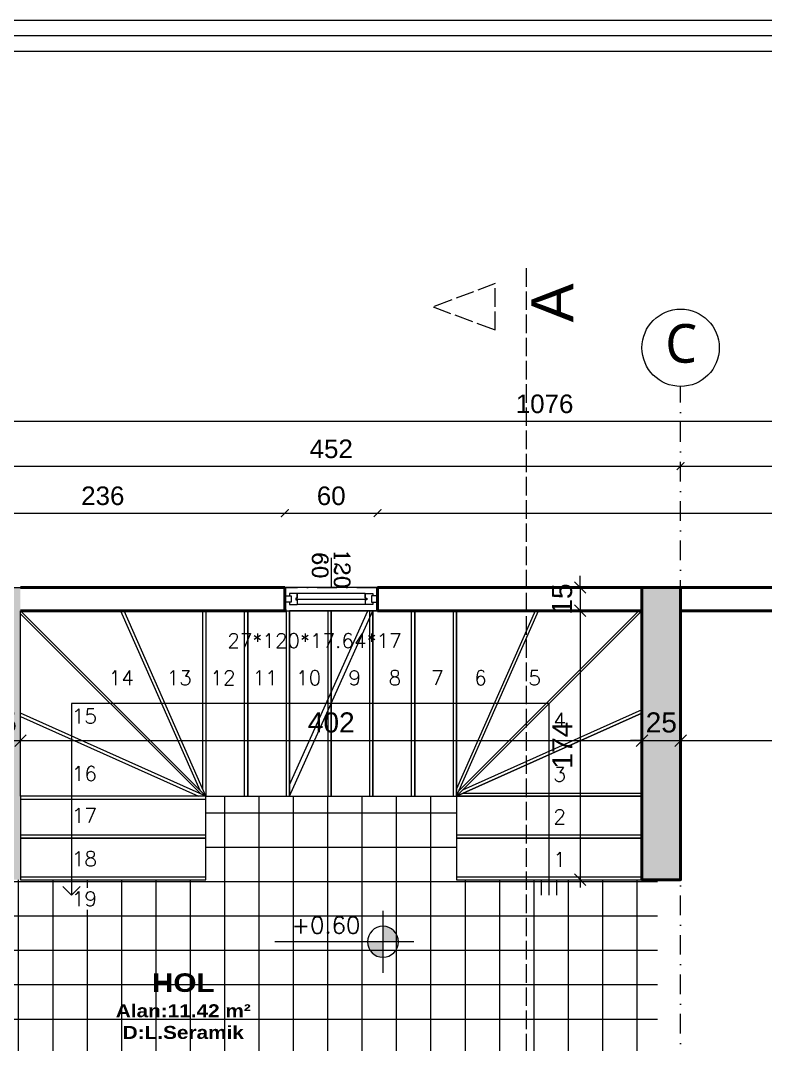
# Model space of a CAD drawing. Header units: millimetres. Extents: x 14753 to 45183, y 5640 to 19518.
# Drawn here: x 20187 to 20669, y 18850 to 19513 of the extents above; entities that cross this region are included whole.
import ezdxf

# ---------------------------------------------------------------- set-up
doc = ezdxf.new("R2010")
doc.units = ezdxf.units.MM
doc.linetypes.add('ACAD_ISO02W100', pattern=[15, 12, -3])
doc.linetypes.add('DASHDOT', pattern=[25.4, 12.7, -6.35, 0, -6.35])
for name, color, linetype, lineweight in [('CERCEVE', 66, 'Continuous', 0), ('Duvar', 1, 'Continuous', 50), ('GORUNUS_6_TWA', 69, 'Continuous', 9), ('k aks', 44, 'DASHDOT', 18), ('k dis olcu', 43, 'Continuous', 18), ('k ic olcu', 254, 'Continuous', 18), ('k kolon', 1, 'Continuous', 53), ('k kot', 31, 'Continuous', 20), ('k pencere', 4, 'Continuous', 25), ('k tarama', 252, 'Continuous', 9), ('k ıslak mekan tarama', 252, 'Continuous', 9), ('kesiklii çizgi', 244, 'ACAD_ISO02W100', 5), ('Kolon', 30, 'Continuous', 50)]:
    doc.layers.add(name, color=color, linetype=linetype, lineweight=lineweight)
for name, color, linetype in [('merdivenn', 20, 'Continuous'), ('Standart', 7, 'Continuous'), ('YAzı', 7, 'Continuous')]:
    doc.layers.add(name, color=color, linetype=linetype)
doc.styles.add('MtXpl_Segoe_UI', font='segoeui.ttf')
doc.styles.add('OLCU', font='romans.shx')
doc.styles.get("Standard").update_dxf_attribs({"font": 'arial.ttf'})
doc.styles.add('TCOMPLEX', font='complex.shx')
doc.styles.add('Vaziyet Yazı', font='bgothm.ttf', dxfattribs={"height": 25})
doc.dimstyles.new('icolcu', dxfattribs={"dimtxt": 13, "dimasz": 7.5, "dimexe": 5, "dimexo": 5, "dimgap": 5, "dimtad": 1, "dimdec": 0, "dimtxsty": 'Standard', "dimblk": 'OBLIQUE', "dimcen": 2.5, "dimdle": 5, "dimclrd": 256, "dimclre": 256, "dimclrt": 256, "dimadec": 4, "dimazin": 0, "dimtfac": 1, "dimtdec": 0, "dimtix": 1, "dimtmove": 2, "dimatfit": 3, "dimldrblk": 'OBLIQUE', "dimfxl": 1, "dimarcsym": 0})
doc.dimstyles.new('icölcü', dxfattribs={"dimtxt": 12, "dimasz": 5, "dimexe": 1.25, "dimexo": 0.625, "dimgap": 5, "dimtad": 1, "dimdec": 0, "dimtxsty": 'Standard', "dimblk": 'ARCHTICK', "dimcen": -10, "dimse1": 1, "dimse2": 1, "dimadec": 0, "dimazin": 0, "dimtfac": 1, "dimtdec": 0, "dimtix": 1, "dimtmove": 0, "dimatfit": 3, "dimldrblk": 'ARCHTICK', "dimfxl": 1, "dimarcsym": 0})

# ---------------------------------------------------------------- blocks, each defined once
blk = doc.blocks.new('60-120')
at = {"layer": 'GORUNUS_6_TWA', "color": 2, "linetype": 'Continuous', "ltscale": 0.02}
for p, q in [((374289.58, 4546016.34), (374289.58, 4545997.16)), ((374266.58, 4545989.66), (374312.58, 4545989.66)), ((374311.58, 4545993.16), (374267.58, 4545993.16)), ((374311.58, 4545986.16), (374267.58, 4545986.16))]:
    blk.add_line(p, q, dxfattribs=at)
blk.add_lwpolyline([(374319.58, 4545997.16), (374259.58, 4545997.16), (374259.58, 4545982.16), (374319.58, 4545982.16)], close=True, dxfattribs=at)
for points in [[(374259.58, 4545991.66), (374263.58, 4545991.66), (374263.58, 4545987.66), (374259.58, 4545987.66), (374259.58, 4545991.66)], [(374267.58, 4545993.16), (374262.58, 4545993.16), (374262.58, 4545991.66)], [(374262.58, 4545987.66), (374262.58, 4545986.16), (374267.58, 4545986.16), (374267.58, 4545986.16)], [(374267.58, 4545990.16), (374267.58, 4545993.16), (374267.58, 4545993.16), (374267.58, 4545990.16), (374266.58, 4545990.16), (374266.58, 4545989.16), (374267.58, 4545989.16), (374267.58, 4545986.16)], [(374311.58, 4545993.16), (374316.58, 4545993.16), (374316.58, 4545991.66)], [(374311.58, 4545990.16), (374311.58, 4545993.16), (374311.58, 4545993.16), (374311.58, 4545990.16), (374312.58, 4545990.16), (374312.58, 4545989.16), (374311.58, 4545989.16), (374311.58, 4545986.16)], [(374316.58, 4545987.66), (374316.58, 4545986.16), (374311.58, 4545986.16), (374311.58, 4545986.16)], [(374319.58, 4545991.66), (374315.58, 4545991.66), (374315.58, 4545987.66), (374319.58, 4545987.66), (374319.58, 4545991.66)]]:
    blk.add_lwpolyline(points, dxfattribs=at)
at = {"layer": 'GORUNUS_6_TWA', "color": 2, "linetype": 'Continuous', "ltscale": 0.02, "style": 'TCOMPLEX'}
for s, p in [('60', (374277.47, 4546019.94)), ('120', (374291.65, 4546022.08))]:
    blk.add_text(s, height=10, rotation=270, dxfattribs=at).set_placement(p)
blk = doc.blocks.new('AKS-KOLON')
at = {"layer": 'k tarama'}
h = blk.add_hatch(dxfattribs=at)
h.set_pattern_fill('ANSI33', color=256, scale=1.5)
h.set_pattern_definition([(45, (-7754.55, -1210.899), (-6.73519209, 6.73519209), []), (45, (-7747.815, -1210.899), (-6.73519209, 6.73519209), [4.7625, -2.38125])])
h.paths.add_polyline_path([(376943.55, 4551394.22), (376918.55, 4551394.22), (376918.55, 4551205.22), (376943.55, 4551205.22)])
h.paths.add_polyline_path([(376516.55, 4551394.22), (376491.55, 4551394.22), (376491.55, 4551205.22), (376516.55, 4551205.22)])
h.paths.add_polyline_path([(376352.55, 4551394.22), (376317.55, 4551394.22), (376317.55, 4551334.22), (376352.55, 4551334.22)])
h.paths.add_polyline_path([(376377.55, 4550775.22), (376317.55, 4550775.22), (376317.55, 4550740.22), (376377.55, 4550740.22)])
h.paths.add_polyline_path([(376943.55, 4550800.22), (376908.55, 4550800.22), (376908.55, 4550740.22), (376943.55, 4550740.22)])
h.paths.add_polyline_path([(377393.55, 4550800.22), (377358.55, 4550800.22), (377358.55, 4550740.22), (377393.55, 4550740.22)])
at = {"layer": 'Duvar'}
blk.add_lwpolyline([(376918.55, 4551394.22), (376943.55, 4551394.22), (376943.55, 4551205.22)], dxfattribs=at)
at = {"layer": 'k aks'}
for p, q in [((376943.55, 4550391.82), (376943.55, 4551524.22)), ((376147.55, 4551394.22), (377609.55, 4551394.22))]:
    blk.add_line(p, q, dxfattribs=at)
at = {"layer": 'k aks', "linetype": 'Continuous'}
blk.add_circle((376943.55, 4551549.22), 25, dxfattribs=at)
at = {"layer": 'Kolon'}
blk.add_lwpolyline([(376918.55, 4551394.22), (376943.55, 4551394.22), (376943.55, 4551205.22), (376918.55, 4551205.22)], close=True, dxfattribs=at)
at = {"layer": 'k aks', "style": 'MtXpl_Segoe_UI'}
blk.add_text('C', height=25, dxfattribs=at).set_placement((376933.62, 4551539.56))
blk = doc.blocks.new('KESİT')
at = {"layer": 'kesiklii çizgi', "color": 3}
for p, q in [((381060, 4552610), (381060, 4551290)), ((381040, 4552600), (381000, 4552585)), ((381000, 4552585), (381040, 4552570))]:
    blk.add_line(p, q, dxfattribs=at)
blk.add_lwpolyline([(381040, 4552570), (381040, 4552600)], dxfattribs=at)
blk.add_text('A', height=27, rotation=90, dxfattribs=at).set_placement((381090.5, 4552575))
blk = doc.blocks.new('_ArchTick')
at = {"color": 0, "linetype": 'ByBlock', "const_width": 0.15}
blk.add_lwpolyline([(-0.5, -0.5), (0.5, 0.5)], dxfattribs=at)
blk = doc.blocks.new('*D380')
at = {"layer": 'Defpoints', "color": 0, "transparency": 16777216}
for p in [(19988.09, 19253.54), (21064.09, 19253.54), (21064.09, 19253.54)]:
    blk.add_point(p, dxfattribs=at)
at = {"layer": 'k dis olcu', "color": 0, "lineweight": -2, "transparency": 16777216}
blk.add_line((19988.09, 19253.54), (21064.09, 19253.54), dxfattribs=at)
at = {"layer": 'k dis olcu', "color": 0, "lineweight": -2, "transparency": 16777216, "xscale": 5, "yscale": 5, "zscale": 5, "rotation": 180}
blk.add_blockref('_ArchTick', (19988.09, 19253.54), dxfattribs=at)
at = {"layer": 'k dis olcu', "color": 0, "lineweight": -2, "transparency": 16777216, "xscale": 5, "yscale": 5, "zscale": 5}
blk.add_blockref('_ArchTick', (21064.09, 19253.54), dxfattribs=at)
at = {"layer": 'k dis olcu', "color": 0, "transparency": 16777216, "insert": (20526.09, 19264.67), "char_height": 12, "attachment_point": 5}
blk.add_mtext('1076', dxfattribs=at)
blk = doc.blocks.new('*D382')
at = {"layer": 'Defpoints', "color": 0, "transparency": 16777216}
for p in [(20162.09, 19224.46), (20614.09, 19224.46), (20614.09, 19224.46)]:
    blk.add_point(p, dxfattribs=at)
at = {"layer": 'k dis olcu', "color": 0, "lineweight": -2, "transparency": 16777216}
blk.add_line((20162.09, 19224.46), (20614.09, 19224.46), dxfattribs=at)
at = {"layer": 'k dis olcu', "color": 0, "lineweight": -2, "transparency": 16777216, "xscale": 5, "yscale": 5, "zscale": 5, "rotation": 180}
blk.add_blockref('_ArchTick', (20162.09, 19224.46), dxfattribs=at)
at = {"layer": 'k dis olcu', "color": 0, "lineweight": -2, "transparency": 16777216, "xscale": 5, "yscale": 5, "zscale": 5}
blk.add_blockref('_ArchTick', (20614.09, 19224.46), dxfattribs=at)
at = {"layer": 'k dis olcu', "color": 0, "transparency": 16777216, "insert": (20388.09, 19235.58), "char_height": 12, "attachment_point": 5}
blk.add_mtext('452', dxfattribs=at)
blk = doc.blocks.new('*D383')
at = {"layer": 'Defpoints', "color": 0, "transparency": 16777216}
for p in [(20614.09, 19224.46), (21064.09, 19224.46), (21064.09, 19224.46)]:
    blk.add_point(p, dxfattribs=at)
at = {"layer": 'k dis olcu', "color": 0, "lineweight": -2, "transparency": 16777216}
blk.add_line((20614.09, 19224.46), (21064.09, 19224.46), dxfattribs=at)
at = {"layer": 'k dis olcu', "color": 0, "lineweight": -2, "transparency": 16777216, "xscale": 5, "yscale": 5, "zscale": 5, "rotation": 180}
blk.add_blockref('_ArchTick', (20614.09, 19224.46), dxfattribs=at)
at = {"layer": 'k dis olcu', "color": 0, "lineweight": -2, "transparency": 16777216, "xscale": 5, "yscale": 5, "zscale": 5}
blk.add_blockref('_ArchTick', (21064.09, 19224.46), dxfattribs=at)
at = {"layer": 'k dis olcu', "color": 0, "transparency": 16777216, "insert": (20839.09, 19235.58), "char_height": 12, "attachment_point": 5}
blk.add_mtext('450', dxfattribs=at)
blk = doc.blocks.new('*D386')
at = {"layer": 'Defpoints', "color": 0, "transparency": 16777216}
for p in [(20358.09, 19194.08), (20122.59, 19146.01), (20358.09, 19146.01)]:
    blk.add_point(p, dxfattribs=at)
at = {"layer": 'k dis olcu', "color": 0, "lineweight": -2, "transparency": 16777216}
blk.add_line((20122.59, 19194.08), (20358.09, 19194.08), dxfattribs=at)
at = {"layer": 'k dis olcu', "color": 0, "lineweight": -2, "transparency": 16777216, "xscale": 5, "yscale": 5, "zscale": 5, "rotation": 180}
blk.add_blockref('_ArchTick', (20122.59, 19194.08), dxfattribs=at)
at = {"layer": 'k dis olcu', "color": 0, "lineweight": -2, "transparency": 16777216, "xscale": 5, "yscale": 5, "zscale": 5}
blk.add_blockref('_ArchTick', (20358.09, 19194.08), dxfattribs=at)
at = {"layer": 'k dis olcu', "color": 0, "transparency": 16777216, "insert": (20240.34, 19205.22), "char_height": 12, "attachment_point": 5}
blk.add_mtext('236', dxfattribs=at)
blk = doc.blocks.new('*D387')
at = {"layer": 'Defpoints', "color": 0, "transparency": 16777216}
for p in [(20418.09, 19194.08), (20358.09, 19146.01), (20418.09, 19146.01)]:
    blk.add_point(p, dxfattribs=at)
at = {"layer": 'k dis olcu', "color": 0, "lineweight": -2, "transparency": 16777216}
blk.add_line((20358.09, 19194.08), (20418.09, 19194.08), dxfattribs=at)
at = {"layer": 'k dis olcu', "color": 0, "lineweight": -2, "transparency": 16777216, "xscale": 5, "yscale": 5, "zscale": 5, "rotation": 180}
blk.add_blockref('_ArchTick', (20358.09, 19194.08), dxfattribs=at)
at = {"layer": 'k dis olcu', "color": 0, "lineweight": -2, "transparency": 16777216, "xscale": 5, "yscale": 5, "zscale": 5}
blk.add_blockref('_ArchTick', (20418.09, 19194.08), dxfattribs=at)
at = {"layer": 'k dis olcu', "color": 0, "transparency": 16777216, "insert": (20388.09, 19205.21), "char_height": 12, "attachment_point": 5}
blk.add_mtext('60', dxfattribs=at)
blk = doc.blocks.new('*D388')
at = {"layer": 'Defpoints', "color": 0, "transparency": 16777216}
for p in [(21064.09, 19194.08), (20418.09, 19146.01), (21064.09, 19146.01)]:
    blk.add_point(p, dxfattribs=at)
at = {"layer": 'k dis olcu', "color": 0, "lineweight": -2, "transparency": 16777216}
blk.add_line((20418.09, 19194.08), (21064.09, 19194.08), dxfattribs=at)
at = {"layer": 'k dis olcu', "color": 0, "lineweight": -2, "transparency": 16777216, "xscale": 5, "yscale": 5, "zscale": 5, "rotation": 180}
blk.add_blockref('_ArchTick', (20418.09, 19194.08), dxfattribs=at)
at = {"layer": 'k dis olcu', "color": 0, "lineweight": -2, "transparency": 16777216, "xscale": 5, "yscale": 5, "zscale": 5}
blk.add_blockref('_ArchTick', (21064.09, 19194.08), dxfattribs=at)
at = {"layer": 'k dis olcu', "color": 0, "transparency": 16777216, "insert": (20741.09, 19205.21), "char_height": 12, "attachment_point": 5}
blk.add_mtext('646', dxfattribs=at)
blk = doc.blocks.new('_Oblique')
at = {"color": 0, "linetype": 'ByBlock', "lineweight": -2}
blk.add_line((-0.5, -0.5), (0.5, 0.5), dxfattribs=at)
blk = doc.blocks.new('*D311')
at = {"layer": 'Defpoints', "color": 0, "transparency": 16777216}
for p in [(20162.09, 19047.01), (20187.09, 19047.01), (20187.09, 19047.01)]:
    blk.add_point(p, dxfattribs=at)
at = {"layer": 'k ic olcu', "lineweight": -2, "transparency": 16777216}
for p, q in [((20162.09, 19047.01), (20154.59, 19047.01)), ((20162.09, 19047.01), (20187.09, 19047.01)), ((20187.09, 19047.01), (20194.59, 19047.01))]:
    blk.add_line(p, q, dxfattribs=at)
at = {"layer": 'k ic olcu', "lineweight": -2, "transparency": 16777216, "xscale": 7.5, "yscale": 7.5, "zscale": 7.5}
blk.add_blockref('_Oblique', (20162.09, 19047.01), dxfattribs=at)
at = {"layer": 'k ic olcu', "lineweight": -2, "transparency": 16777216, "xscale": 7.5, "yscale": 7.5, "zscale": 7.5, "rotation": 180}
blk.add_blockref('_Oblique', (20187.09, 19047.01), dxfattribs=at)
at = {"layer": 'k ic olcu', "transparency": 16777216, "insert": (20174.59, 19058.65), "char_height": 13, "attachment_point": 5}
blk.add_mtext('25', dxfattribs=at)
blk = doc.blocks.new('*D312')
at = {"layer": 'Defpoints', "color": 0, "transparency": 16777216}
for p in [(20187.09, 19047.01), (20589.09, 19047.01), (20589.09, 19047.01)]:
    blk.add_point(p, dxfattribs=at)
at = {"layer": 'k ic olcu', "lineweight": -2, "transparency": 16777216}
blk.add_line((20182.09, 19047.01), (20594.09, 19047.01), dxfattribs=at)
at = {"layer": 'k ic olcu', "lineweight": -2, "transparency": 16777216, "xscale": 7.5, "yscale": 7.5, "zscale": 7.5, "rotation": 180}
blk.add_blockref('_Oblique', (20187.09, 19047.01), dxfattribs=at)
at = {"layer": 'k ic olcu', "lineweight": -2, "transparency": 16777216, "xscale": 7.5, "yscale": 7.5, "zscale": 7.5}
blk.add_blockref('_Oblique', (20589.09, 19047.01), dxfattribs=at)
at = {"layer": 'k ic olcu', "transparency": 16777216, "insert": (20388.09, 19058.65), "char_height": 13, "attachment_point": 5}
blk.add_mtext('402', dxfattribs=at)
blk = doc.blocks.new('*D313')
at = {"layer": 'Defpoints', "color": 0, "transparency": 16777216}
for p in [(20589.09, 19047.01), (20614.09, 19047.01), (20614.09, 19047.01)]:
    blk.add_point(p, dxfattribs=at)
at = {"layer": 'k ic olcu', "lineweight": -2, "transparency": 16777216}
for p, q in [((20589.09, 19047.01), (20581.59, 19047.01)), ((20589.09, 19047.01), (20614.09, 19047.01)), ((20614.09, 19047.01), (20621.59, 19047.01))]:
    blk.add_line(p, q, dxfattribs=at)
at = {"layer": 'k ic olcu', "lineweight": -2, "transparency": 16777216, "xscale": 7.5, "yscale": 7.5, "zscale": 7.5}
blk.add_blockref('_Oblique', (20589.09, 19047.01), dxfattribs=at)
at = {"layer": 'k ic olcu', "lineweight": -2, "transparency": 16777216, "xscale": 7.5, "yscale": 7.5, "zscale": 7.5, "rotation": 180}
blk.add_blockref('_Oblique', (20614.09, 19047.01), dxfattribs=at)
at = {"layer": 'k ic olcu', "transparency": 16777216, "insert": (20601.59, 19058.65), "char_height": 13, "attachment_point": 5}
blk.add_mtext('25', dxfattribs=at)
blk = doc.blocks.new('*D314')
at = {"layer": 'Defpoints', "color": 0, "transparency": 16777216}
for p in [(20614.09, 19047.01), (21049.09, 19047.01), (21049.09, 19047.01)]:
    blk.add_point(p, dxfattribs=at)
at = {"layer": 'k ic olcu', "lineweight": -2, "transparency": 16777216}
blk.add_line((20609.09, 19047.01), (21054.09, 19047.01), dxfattribs=at)
at = {"layer": 'k ic olcu', "lineweight": -2, "transparency": 16777216, "xscale": 7.5, "yscale": 7.5, "zscale": 7.5, "rotation": 180}
blk.add_blockref('_Oblique', (20614.09, 19047.01), dxfattribs=at)
at = {"layer": 'k ic olcu', "lineweight": -2, "transparency": 16777216, "xscale": 7.5, "yscale": 7.5, "zscale": 7.5}
blk.add_blockref('_Oblique', (21049.09, 19047.01), dxfattribs=at)
at = {"layer": 'k ic olcu', "transparency": 16777216, "insert": (20831.59, 19058.65), "char_height": 13, "attachment_point": 5}
blk.add_mtext('435', dxfattribs=at)
blk = doc.blocks.new('*D329')
at = {"layer": 'Defpoints', "color": 0, "transparency": 16777216}
for p in [(20549.09, 19146.01), (20549.09, 19131.01), (20549.09, 19131.01)]:
    blk.add_point(p, dxfattribs=at)
at = {"layer": 'k ic olcu', "lineweight": -2, "transparency": 16777216}
for p, q in [((20549.09, 19146.01), (20549.09, 19153.51)), ((20549.09, 19146.01), (20549.09, 19131.01)), ((20554.09, 19146.01), (20554.09, 19146.01)), ((20549.09, 19131.01), (20549.09, 19123.51)), ((20554.09, 19131.01), (20554.09, 19131.01))]:
    blk.add_line(p, q, dxfattribs=at)
at = {"layer": 'k ic olcu', "lineweight": -2, "transparency": 16777216, "xscale": 7.5, "yscale": 7.5, "zscale": 7.5}
for p, rotation in [((20549.09, 19146.01), 270), ((20549.09, 19131.01), 90)]:
    blk.add_blockref('_Oblique', p, dxfattribs=dict(at, rotation=rotation))
at = {"layer": 'k ic olcu', "transparency": 16777216, "insert": (20537.45, 19138.51), "char_height": 13, "attachment_point": 5, "rotation": 90}
blk.add_mtext('15', dxfattribs=at)
blk = doc.blocks.new('*D330')
at = {"layer": 'Defpoints', "color": 0, "transparency": 16777216}
for p in [(20549.09, 19131.01), (20549.09, 18957.01), (20549.09, 18957.01)]:
    blk.add_point(p, dxfattribs=at)
at = {"layer": 'k ic olcu', "lineweight": -2, "transparency": 16777216}
for p, q in [((20549.09, 19136.01), (20549.09, 18952.01)), ((20554.09, 19131.01), (20554.09, 19131.01)), ((20554.09, 18957.01), (20554.09, 18957.01))]:
    blk.add_line(p, q, dxfattribs=at)
at = {"layer": 'k ic olcu', "lineweight": -2, "transparency": 16777216, "xscale": 7.5, "yscale": 7.5, "zscale": 7.5}
for p, rotation in [((20549.09, 19131.01), 90), ((20549.09, 18957.01), 270)]:
    blk.add_blockref('_Oblique', p, dxfattribs=dict(at, rotation=rotation))
at = {"layer": 'k ic olcu', "transparency": 16777216, "insert": (20537.57, 19044.01), "char_height": 13, "attachment_point": 5, "rotation": 90}
blk.add_mtext('174', dxfattribs=at)
blk = doc.blocks.new('dfssdfaswerfawef')
at = {"layer": 'k kot'}
h = blk.add_hatch(color=256, dxfattribs=at)
h.dxf.hatch_style = 1
h.paths.add_polyline_path([(9693.94, 3364.49, 0.414214), (9683.94, 3354.49), (9693.94, 3354.49)])
h.paths.add_polyline_path([(9693.94, 3354.49), (9693.94, 3344.49, 0.414214), (9703.94, 3354.49)])
for p, q in [((9693.94, 3374.49), (9693.94, 3334.49)), ((9673.94, 3354.49), (9763.94, 3354.49))]:
    blk.add_line(p, q, dxfattribs=at)
blk.add_circle((9693.94, 3354.49), 10, dxfattribs=at)

msp = doc.modelspace()

# ---------------------------------------------------------------- hatches: boundary and pattern name
at = {"layer": 'k ıslak mekan tarama'}
h = msp.add_hatch(dxfattribs=at)
h.set_pattern_fill('NET', color=256, scale=7)
h.set_pattern_definition([(0, (-362284.125, -4533257.538), (0, 22.225), []), (90, (-362284.125, -4533257.538), (-22.225, 1e-15), [])])
h.paths.add_polyline_path([(20012.87, 18985.85), (20012.87, 19023.95), (20031.16, 19023.95), (20031.16, 18985.85)])
h.paths.add_polyline_path([(20569.93, 18745.34), (20569.93, 18707.24), (20551.64, 18707.24), (20551.64, 18745.34)], flags=17)
h.paths.add_polyline_path([(20220.69, 18937.54), (20238.94, 18937.54), (20238.94, 18951.74), (20220.69, 18951.74)], flags=16)
edge = h.paths.add_edge_path()
edge.add_arc((20003.09, 18937.01), 90, -90, 0, ccw=False)
edge.add_line((20003.09, 18847.01), (20003.09, 18842.01))
edge.add_line((20003.09, 18842.01), (20003.09, 18837.01))
edge.add_arc((20007.99, 18802.2), 35.15, -3.05404, 98.01107, ccw=False)
edge.add_line((20043.09, 18800.33), (20043.09, 18797.01))
edge.add_line((20043.09, 18797.01), (20003.09, 18797.01))
edge.add_line((20003.09, 18797.01), (20003.09, 18792.01))
edge.add_line((20003.09, 18792.01), (20003.09, 18777.01))
edge.add_line((20003.09, 18777.01), (20599.09, 18777.01))
edge.add_line((20599.09, 18777.01), (20599.09, 18957.01))
edge.add_line((20599.09, 18957.01), (20589.09, 18957.01))
edge.add_line((20589.09, 18957.01), (20469.09, 18957.01))
edge.add_line((20469.09, 18957.01), (20469.09, 18984.01))
edge.add_line((20469.09, 18984.01), (20469.09, 19011.01))
edge.add_line((20469.09, 19011.01), (20442.09, 19011.01))
edge.add_line((20442.09, 19011.01), (20415.09, 19011.01))
edge.add_line((20415.09, 19011.01), (20388.09, 19011.01))
edge.add_line((20388.09, 19011.01), (20361.09, 19011.01))
edge.add_line((20361.09, 19011.01), (20334.09, 19011.01))
edge.add_line((20334.09, 19011.01), (20307.09, 19011.01))
edge.add_line((20307.09, 19011.01), (20307.09, 18984.01))
edge.add_line((20307.09, 18984.01), (20307.09, 18957.01))
edge.add_line((20307.09, 18957.01), (20187.09, 18957.01))
edge.add_line((20187.09, 18957.01), (20003.09, 18957.01))
edge.add_line((20003.09, 18957.01), (20003.09, 18937.01))
edge.add_line((20003.09, 18937.01), (20093.09, 18937.01))
edge = h.paths.add_edge_path()
edge.add_line((20584.09, 18552.01), (20589.09, 18552.01))
edge.add_line((20589.09, 18552.01), (20589.09, 18767.01))
edge.add_line((20589.09, 18767.01), (20574.09, 18767.01))
edge.add_line((20574.09, 18767.01), (20574.09, 18687.01))
edge.add_arc((20574.09, 18767.01), 80, 180, 270, ccw=False)
edge.add_line((20494.09, 18767.01), (20489.09, 18767.01))
edge.add_line((20489.09, 18767.01), (20474.09, 18767.01))
edge.add_line((20474.09, 18767.01), (20474.09, 18707.01))
edge.add_line((20474.09, 18707.01), (20414.09, 18707.01))
edge.add_line((20414.09, 18707.01), (20414.09, 18707.01))
edge.add_line((20414.09, 18707.01), (20410.09, 18707.01))
edge.add_line((20410.09, 18707.01), (20410.09, 18706.01))
edge.add_arc((20409.09, 18706.01), 1, -89.99998, 0.00002, ccw=False)
edge.add_line((20409.09, 18705.01), (20402.59, 18705.01))
edge.add_line((20402.59, 18705.01), (20402.59, 18707.01))
edge.add_line((20402.59, 18707.01), (20349.09, 18707.01))
edge.add_line((20349.09, 18707.01), (20063.09, 18707.01))
edge.add_line((20063.09, 18707.01), (20063.09, 18567.01))
edge.add_line((20063.09, 18567.01), (20073.09, 18567.01))
edge.add_line((20073.09, 18567.01), (20073.09, 18567.01))
edge.add_line((20073.09, 18567.01), (20077.38, 18567.01))
edge.add_line((20077.38, 18567.01), (20077.38, 18569.58))
edge.add_arc((20079.09, 18569.58), 1.71, 90, 180, ccw=False)
edge.add_line((20079.09, 18571.29), (20127.09, 18571.29))
edge.add_arc((20127.09, 18569.58), 1.71, 0, 90, ccw=False)
edge.add_line((20128.81, 18569.58), (20128.81, 18567.01))
edge.add_line((20128.81, 18567.01), (20133.09, 18567.01))
edge.add_line((20133.09, 18567.01), (20133.09, 18567.01))
edge.add_line((20133.09, 18567.01), (20133.09, 18507.01))
edge.add_line((20133.09, 18507.01), (20147.59, 18507.01))
edge.add_line((20147.59, 18507.01), (20152.59, 18507.01))
edge.add_line((20152.59, 18507.01), (20227.59, 18507.01))
edge.add_line((20227.59, 18507.01), (20227.59, 18500.51))
edge.add_line((20227.59, 18500.51), (20302.59, 18500.51))
edge.add_line((20302.59, 18500.51), (20302.59, 18501.51))
edge.add_line((20302.59, 18501.51), (20305.59, 18501.51))
edge.add_line((20305.59, 18501.51), (20307.59, 18500.51))
edge.add_line((20307.59, 18500.51), (20307.59, 18507.01))
edge.add_line((20307.59, 18507.01), (20584.09, 18507.01))
edge.add_line((20584.09, 18507.01), (20584.09, 18552.01))

# ---------------------------------------------------------------- linework, layer by layer
at = {"layer": 'CERCEVE'}
for points in [[(19717.42, 17567.61), (21457.89, 17567.61), (21457.89, 19512.61), (19717.42, 19512.61)], [(19727.42, 17577.61), (21447.89, 17577.61), (21447.89, 19502.61), (19727.42, 19502.61)], [(19737.42, 17587.61), (21437.89, 17587.61), (21437.89, 19492.61), (19737.42, 19492.61)]]:
    msp.add_lwpolyline(points, close=True, dxfattribs=at)
at = {"layer": 'Duvar'}
for p, q in [((20358.09, 19146.01), (20358.09, 19131.01)), ((20418.09, 19131.01), (20418.09, 19146.01))]:
    msp.add_line(p, q, dxfattribs=at)
for points in [[(20187.09, 19146.01), (20358.09, 19146.01)], [(20418.09, 19146.01), (20589.09, 19146.01)], [(20614.09, 19146.01), (21004.09, 19146.01)], [(20187.09, 19131.01), (20359.09, 19131.01)], [(20418.09, 19131.01), (20589.09, 19131.01)], [(20614.09, 19131.01), (21004.09, 19131.01)]]:
    msp.add_lwpolyline(points, dxfattribs=at)
at = {"layer": 'merdivenn', "lineweight": 20, "ltscale": 0.3, "transparency": 33554595}
for p, q in [((20307.09, 19011.01), (20187.09, 19131.01)), ((20303.67, 19012.54), (20187.09, 19129.01)), ((20251.85, 19131.01), (20303.07, 19015.03)), ((20307.09, 19011.01), (20254.1, 19131.01)), ((20305.09, 19015.54), (20305.09, 19131.01)), ((20332.09, 19011.01), (20332.09, 19131.01)), ((20359.09, 19011.01), (20359.09, 19131.01)), ((20361.09, 19011.01), (20415.09, 19131.01)), ((20361.09, 19018.32), (20411.8, 19131.01)), ((20413.09, 19011.01), (20413.09, 19131.01)), ((20440.09, 19011.01), (20440.09, 19131.01)), ((20467.09, 19011.01), (20467.09, 19131.01)), ((20520.12, 19131.37), (20469.09, 19015.83)), ((20469.09, 19011.01), (20589.09, 19131.01)), ((20469.09, 19011.01), (20522.09, 19131.01)), ((20470.67, 19014.59), (20587.09, 19131.01)), ((20307.09, 19011.01), (20187.09, 19064.73)), ((20187.09, 19062.54), (20302.2, 19011.01)), ((20469.09, 19011.01), (20589.09, 19064.73)), ((20589.09, 19064.73), (20469.09, 19011.01)), ((20589.09, 19066.92), (20473.06, 19014.98)), ((20473.56, 19013.01), (20589.09, 19013.01)), ((20307.09, 19009.01), (20187.09, 19009.01)), ((20187.09, 18986.01), (20307.09, 18986.01)), ((20469.09, 18986.01), (20589.09, 18986.01)), ((20187.09, 18959.01), (20307.09, 18959.01)), ((20469.09, 18959.01), (20589.09, 18959.01)), ((20220.09, 18947.01), (20214.44, 18952.67)), ((20220.09, 18947.01), (20225.75, 18952.67))]:
    msp.add_line(p, q, dxfattribs=at)
at = {"layer": 'merdivenn', "lineweight": 20, "ltscale": 0.3}
msp.add_line((20386.09, 19011.01), (20386.09, 19131.01), dxfattribs=at)
at = {"layer": 'merdivenn', "ltscale": 0.3, "transparency": 33554595}
for points in [[(20187.09, 19131.01), (20307.09, 19131.01), (20307.09, 19011.01), (20187.09, 19011.01), (20187.09, 19131.01)], [(20359.09, 19131.01), (20334.09, 19131.01), (20334.09, 19011.01), (20361.09, 19011.01), (20361.09, 19131.01)], [(20415.09, 19131.01), (20415.09, 19011.01), (20442.09, 19011.01), (20442.09, 19131.01), (20415.09, 19131.01)], [(20529.09, 18947.01), (20529.09, 19071.01), (20220.09, 19071.01), (20220.09, 18947.01)], [(20524.09, 18947.01), (20524.09, 18957.01)], [(20534.09, 18947.01), (20534.09, 18957.01)]]:
    msp.add_lwpolyline(points, dxfattribs=at)
for points in [[(20307.09, 19131.01), (20307.09, 19011.01), (20334.09, 19011.01), (20334.09, 19131.01)], [(20361.09, 19131.01), (20361.09, 19011.01), (20388.09, 19011.01), (20388.09, 19131.01)], [(20388.09, 19131.01), (20388.09, 19011.01), (20415.09, 19011.01), (20415.09, 19131.01)], [(20442.09, 19131.01), (20442.09, 19011.01), (20469.09, 19011.01), (20469.09, 19131.01)], [(20589.09, 19131.01), (20469.09, 19131.01), (20469.09, 19011.01), (20589.09, 19011.01)], [(20307.09, 19011.01), (20187.09, 19011.01), (20187.09, 18984.01), (20307.09, 18984.01)], [(20589.09, 19011.01), (20469.09, 19011.01), (20469.09, 18984.01), (20589.09, 18984.01)], [(20307.09, 18984.01), (20187.09, 18984.01), (20187.09, 18957.01), (20307.09, 18957.01)], [(20589.09, 18984.01), (20469.09, 18984.01), (20469.09, 18957.01), (20589.09, 18957.01)]]:
    msp.add_lwpolyline(points, close=True, dxfattribs=at)

# ---------------------------------------------------------------- block references
at = {"layer": 'k kolon', "xscale": -1, "rotation": 359.9996421312763}
msp.add_blockref('dfssdfaswerfawef', (30115.48, 15562.37), dxfattribs=at)
at = {"layer": 'k pencere'}
msp.add_blockref('AKS-KOLON', (-356329.46, -4532248.22), dxfattribs=at)
at = {"layer": 'Kolon'}
msp.add_blockref('60-120', (-353901.49, -4526851.15), dxfattribs=at)
at = {"layer": 'Standart'}
msp.add_blockref('KESİT', (-360545.91, -4533257.54), dxfattribs=at)

# ---------------------------------------------------------------- texts
at = {"layer": 'k kot', "insert": (20406.86, 18933.07), "char_height": 10.8, "width": 55.5198, "attachment_point": 3, "rotation": 359.99964, "style": 'OLCU'}
msp.add_mtext('+0.60', dxfattribs=at)
at = {"layer": 'merdivenn', "style": 'OLCU'}
for s, height, p in [('27*120*17.64*17', 9.4663, (20320.85, 19106.88)), ('14', 9.466, (20244.17, 19082.83)), ('13', 9.466, (20281.62, 19082.83)), ('12', 9.466, (20309.96, 19082.83)), ('11', 9.466, (20337.26, 19082.83)), ('10', 9.466, (20365.37, 19082.83)), ('9', 9.47, (20399.16, 19082.83)), ('8', 9.47, (20425.2, 19082.83)), ('7', 9.47, (20452.66, 19082.83)), ('6', 9.47, (20480.6, 19082.83)), ('5', 9.47, (20515.64, 19082.83)), ('15', 9.466, (20220.35, 19058.06)), ('4', 9.47, (20531.79, 19055.58)), ('16', 9.466, (20220.35, 19020.9)), ('17', 9.466, (20220.35, 18993.9)), ('18', 9.466, (20220.35, 18965.86)), ('19', 9.466, (20220.35, 18939.91))]:
    msp.add_text(s, height=height, dxfattribs=at).set_placement(p)
at = {"layer": 'merdivenn', "ltscale": 0.3, "transparency": 33554595, "style": 'OLCU'}
for s, p in [('3', (20531.79, 19020.43)), ('2', (20531.79, 18993)), ('1', (20531.79, 18965.42))]:
    msp.add_text(s, height=9.47, dxfattribs=at).set_placement(p)
at = {"layer": 'YAzı', "color": 7, "lineweight": -2, "insert": (20292.4, 18875.25), "char_height": 11.52, "width": 275.4024, "attachment_point": 5, "style": 'Vaziyet Yazı'}
msp.add_mtext('{\\fArial Black|b0|i0|c162|p34;\\H1.04167x;HOL \\P\\fArial Black|b0|i0|c0|p34;\\H0.7x;Alan:\\fArial Black|b0|i0|c162|p34;11.42 \\fArial Black|b0|i0|c0|p34;m²\\fArial Black|b0|i0|c162|p34;\\PD:L.Seramik}', dxfattribs=at)

# ---------------------------------------------------------------- dimensions: what is measured, and where the dimension line sits
at = {"layer": 'k dis olcu'}
for base, p1, p2, picture, middle in [((21064.09, 19253.54), (19988.09, 19253.54), (21064.09, 19253.54), '*D380', (20526.09, 19264.67)), ((20614.09, 19224.46), (20162.09, 19224.46), (20614.09, 19224.46), '*D382', (20388.09, 19235.58)), ((21064.09, 19224.46), (20614.09, 19224.46), (21064.09, 19224.46), '*D383', (20839.09, 19235.58)), ((20358.0924, 19194.0842), (20122.5918, 19146.0089), (20358.0924, 19146.0089), '*D386', (20240.3421, 19205.2152)), ((20418.09, 19194.08), (20358.09, 19146.01), (20418.09, 19146.01), '*D387', (20388.09, 19205.21)), ((21064.09, 19194.08), (20418.09, 19146.01), (21064.09, 19146.01), '*D388', (20741.09, 19205.21))]:
    dim = msp.add_linear_dim(base=base, p1=p1, p2=p2, dimstyle='icölcü', dxfattribs=at)
    dim.commit()
    dim.dimension.update_dxf_attribs({"geometry": picture, "text_midpoint": middle})
at = {"layer": 'k ic olcu'}
for base, p1, p2, picture, middle in [((20549.09, 19131.01), (20549.09, 19146.01), (20549.09, 19131.01), '*D329', (20537.45, 19138.51)), ((20549.09, 18957.01), (20549.09, 19131.01), (20549.09, 18957.01), '*D330', (20537.57, 19044.01))]:
    dim = msp.add_linear_dim(base=base, p1=p1, p2=p2, angle=90, dimstyle='icolcu', dxfattribs=at)
    dim.commit()
    dim.dimension.update_dxf_attribs({"geometry": picture, "text_midpoint": middle})
for base, p1, p2, picture, middle in [((20187.09, 19047.01), (20162.09, 19047.01), (20187.09, 19047.01), '*D311', (20174.59, 19058.65)), ((20589.09, 19047.01), (20187.09, 19047.01), (20589.09, 19047.01), '*D312', (20388.09, 19058.65)), ((20614.09, 19047.01), (20589.09, 19047.01), (20614.09, 19047.01), '*D313', (20601.59, 19058.65)), ((21049.09, 19047.01), (20614.09, 19047.01), (21049.09, 19047.01), '*D314', (20831.59, 19058.65))]:
    dim = msp.add_linear_dim(base=base, p1=p1, p2=p2, dimstyle='icolcu', dxfattribs=at)
    dim.commit()
    dim.dimension.update_dxf_attribs({"geometry": picture, "text_midpoint": middle})

doc.saveas('drawing.dxf')
